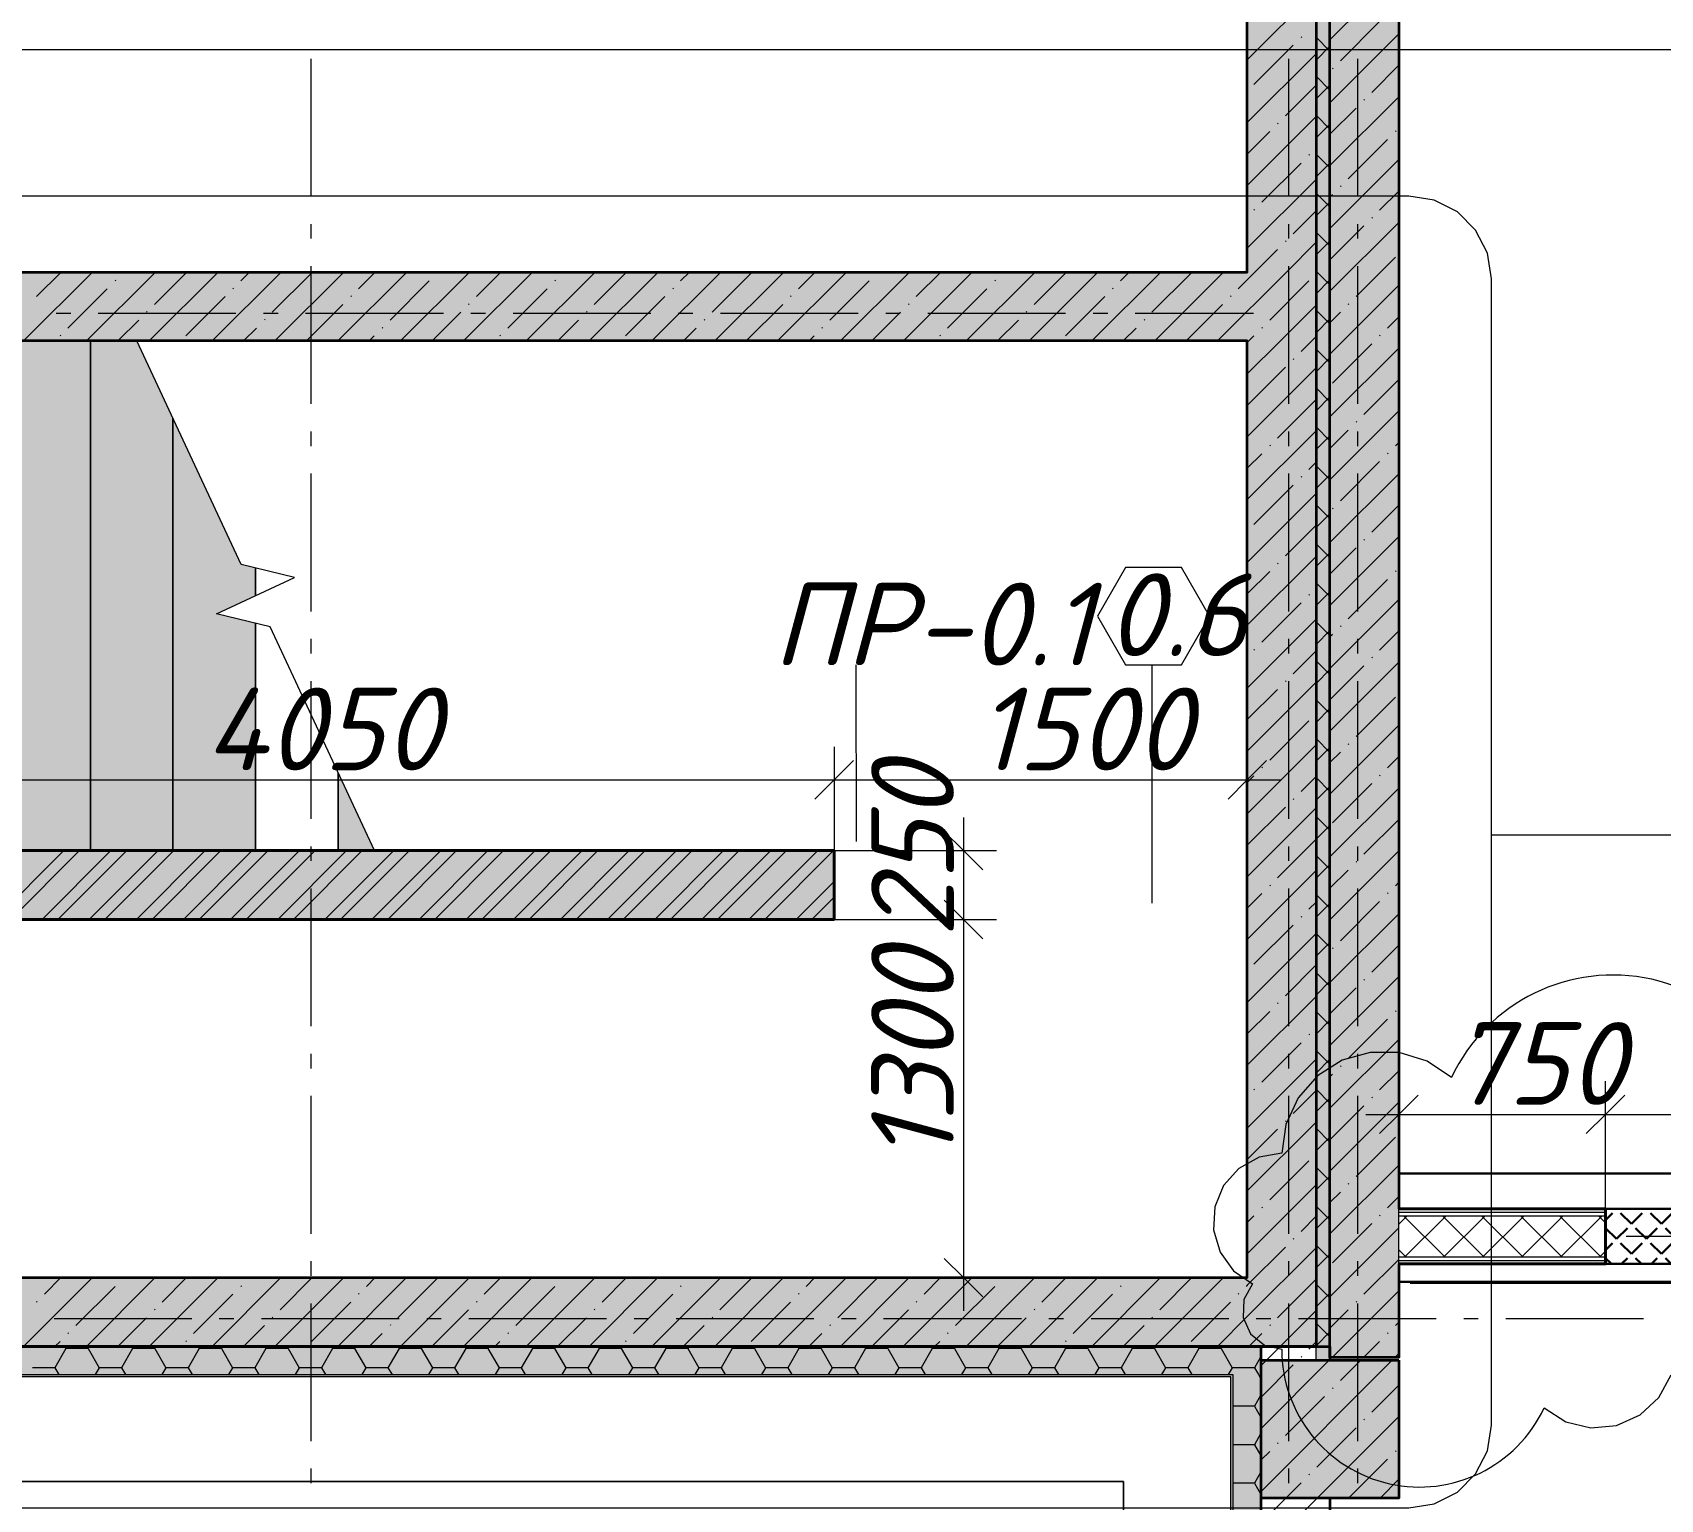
# Model space of a CAD drawing. Header units: millimetres. Extents: x -81576 to 1046824, y -248937 to 691537.
# Drawn here: x 169876 to 175786, y 651386 to 656710 of the extents above; entities that cross this region are included whole.
import ezdxf

# ---------------------------------------------------------------- set-up
doc = ezdxf.new("R2010")
doc.units = ezdxf.units.MM
for name, color, linetype, lineweight in [('0)', 6, 'Continuous', 30), ('0) расчет', 172, 'Continuous', 30), ('0) факт', 80, 'Continuous', 30), ('0.1) дверной проем', 5, 'Continuous', 30), ('0.2) Шпаклевка подвала и баз и фин', 5, 'Continuous', 30)]:
    doc.layers.add(name, color=color, linetype=linetype, lineweight=lineweight)
doc.layers.add('PDF _Геометрия', color=7, linetype='Continuous', true_color=0x1d1d1d)
doc.layers.add('PDF _Сплошная заливка', color=7, linetype='Continuous', true_color=0xffffff)
doc.layers.add('PDF _Текст', color=7, linetype='Continuous')
doc.styles.add('PDF ISOCPEUR Italic', font='isocpeui.ttf')

msp = doc.modelspace()

# ---------------------------------------------------------------- hatches: boundary and pattern name
at = {"layer": '0.1) дверной проем', "transparency": 33554687}
h = msp.add_hatch(dxfattribs=at)
h.set_pattern_fill('ANGLE', color=256, scale=11, angle=45)
h.set_pattern_definition([(45, (72398.05, -21150.01), (-54.3305495, 54.3305495), [55.88, -20.955]), (135, (72398.05, -21150.01), (-54.3305495, -54.3305495), [55.88, -20.955])])
h.paths.add_polyline_path([(175586, 652441.1), (176736, 652441.1), (176736, 652241.1), (175586, 652241.1)])
at = {"layer": 'PDF _Сплошная заливка', "true_color": 0x636466, "transparency": 33554559}
for points in [[(174536, 655841.1), (174536, 660811.1), (174286, 660811.1), (174286, 655841.1)], [(174586, 651893.1), (174586, 660816.1), (174536, 660816.1), (174536, 651893.1)], [(174586, 651901.1), (174836, 651901.1), (174836, 659820.8), (174586, 659820.8)], [(174536, 655591.1), (174536, 655841.1), (169086, 655841.1), (169086, 655591.1)], [(170086, 653741.1), (170086, 655591.1), (169786, 655591.1), (169786, 653741.1)], [(170086, 653741.1), (170386, 653741.1), (170386, 655309.5), (170254.7, 655591.1), (170086, 655591.1)], [(174536, 651941.1), (174536, 655591.1), (174286, 655591.1), (174286, 651941.1)], [(170686, 653741.1), (170686, 654565.7), (170544.4, 654600.1), (170686, 654666.1), (170686, 654766.6), (170633.2, 654779.4), (170386, 655309.5), (170386, 653741.1)], [(171117.4, 653741.1), (170986, 654022.7), (170986, 653741.1)], [(172786, 653491.1), (172786, 653741.1), (168736, 653741.1), (168736, 653491.1)], [(174286, 651941.1), (174286, 652191.1), (166786, 652191.1), (166786, 651941.1)], [(162404, 651839.1), (174334, 651839.1), (174334, 651939.1), (162404, 651939.1)], [(174334, 651939.1), (174334, 651941.1), (172056.6, 651939.1)], [(174336, 651391.1), (174836, 651391.1), (174836, 651891.1), (174336, 651891.1)], [(162404, 651831.1), (174234, 651831.1), (174234, 651839.1), (162404, 651839.1)], [(174234, 639793.1), (174234, 651831.1), (174226, 651831.1), (174226, 639793.1)], [(174234, 639693.1), (174334, 639693.1), (174334, 651839.1), (174234, 651839.1)]]:
    msp.add_hatch(color=251, dxfattribs=at).paths.add_polyline_path(points)

# ---------------------------------------------------------------- linework, layer by layer
at = {"layer": '0)', "lineweight": 9}
for points in [[(174768.8, 652418.5), (174766.4, 652416.1)], [(174836, 652253.6), (174836, 652266.1), (174836, 652416.1), (174836, 652428.6), (174836, 652441.1)], [(174836, 652428.6), (175586, 652428.6)], [(174866.8, 652416.1), (174836, 652385.3)], [(174836, 652416.1), (175586, 652416.1)], [(174853.3, 652416.1), (175003.3, 652266.1)], [(175008.2, 652416.1), (174858.2, 652266.1)], [(174994.7, 652416.1), (175144.7, 652266.1)], [(175149.6, 652416.1), (174999.6, 652266.1)], [(175136.2, 652416.1), (175286.2, 652266.1)], [(175291.1, 652416.1), (175141.1, 652266.1)], [(175277.6, 652416.1), (175427.6, 652266.1)], [(175432.5, 652416.1), (175282.5, 652266.1)], [(175419, 652416.1), (175569, 652266.1)], [(175573.9, 652416.1), (175423.9, 652266.1)], [(175560.4, 652416.1), (175586, 652390.5)], [(175661, 652341.1), (176661, 652341.1)], [(174686, 652250.7), (174686, 652197.8)], [(174836, 652292), (174861.9, 652266.1)], [(174836, 652266.1), (175586, 652266.1)], [(174836, 652241.1), (174836, 652253.6), (175586, 652253.6)], [(175343, 652241.1), (175336, 652241.1)], [(175586, 652286.8), (175565.3, 652266.1)]]:
    msp.add_lwpolyline(points, dxfattribs=at)
at = {"layer": '0)', "lineweight": 40}
msp.add_lwpolyline([(174836, 652441.1), (175586, 652441.1), (175586, 652241.1), (174836, 652241.1)], dxfattribs=at)
at = {"layer": '0) расчет', "color": 1, "lineweight": 9}
msp.add_lwpolyline([(176260, 652642.4, 0.801087), (175027.3, 652918), (174939, 652976.6), (174837.8, 653007.8), (174731.8, 653008.9), (174629.8, 652980), (174540.3, 652923.3), (174470.5, 652843.6), (174426.2, 652747.3), (174411, 652642.4), (174328.5, 652628.4), (174255.4, 652587.8), (174199.8, 652525.2), (174168.1, 652447.8), (174163.8, 652364.2), (174187.4, 652284), (174236.3, 652216.1), (174305, 652168.2), (174273.9, 652111.3), (174271.3, 652046.4), (174297.8, 651987.2), (174347.9, 651945.9), (174411, 651931.1, 0.801087), (175363.4, 651718.1), (175442.3, 651668.1), (175533.2, 651646.1), (175626.2, 651654.7), (175711.6, 651692.9), (175780, 651756.5), (175824.3, 651838.9)], format="xyb", dxfattribs=at)
at = {"layer": '0) расчет'}
msp.add_lwpolyline([(174836, 652176.1), (177336, 652176.1)], dxfattribs=at)
at = {"layer": '0) факт'}
msp.add_lwpolyline([(174836, 652176.1), (177336, 652176.1)], dxfattribs=at)
at = {"layer": '0.1) дверной проем'}
msp.add_lwpolyline([(175586, 652441.1), (176736, 652441.1), (176736, 652241.1), (175586, 652241.1)], close=True, dxfattribs=at)
at = {"layer": '0.2) Шпаклевка подвала и баз и фин'}
for points in [[(177336, 652568.8), (174836, 652568.8)], [(177377.1, 652171.9), (174877.1, 652171.9)]]:
    msp.add_lwpolyline(points, dxfattribs=at)
at = {"layer": 'PDF _Геометрия', "color": 7, "lineweight": 13}
for points in [[(174226, 637747.2), (174226, 639331.1), (171294, 639331.1), (171294, 639091.1), (171294, 638981.1), (170586, 638981.1), (170476, 638981.1), (170476, 639691.1), (170476, 639801.1), (174226, 639801.1), (174226, 651831.1), (162404, 651831.1), (97388, 651831.1), (97278, 651831.1), (97278, 669191.1)], [(97286, 669191.1), (97286, 651839.1), (162404, 651839.1), (174234, 651839.1), (174234, 651831.1), (174234, 639793.1), (174226, 639793.1), (170484, 639793.1), (170484, 638989.1), (171286, 638989.1), (171286, 639339.1), (171449.9, 639339.1), (174234, 639339.1), (174234, 639331.1), (174234, 637747.2)], [(174336, 651839.1), (174336, 651831.1)]]:
    msp.add_lwpolyline(points, dxfattribs=at)
at = {"layer": 'PDF _Геометрия', "color": 7, "lineweight": 9}
for points in [[(97386, 669191.1), (97386, 651939.1), (162404, 651939.1), (174336, 651939.1), (174336, 651941.1), (174334, 651941.1), (174334, 651831.1), (174334, 639691.1), (174336, 639691.1), (174336, 639693.1), (174226, 639693.1), (170584, 639693.1), (170584, 639089.1), (171186, 639089.1), (171186, 639439.1), (171449.9, 639439.1), (174336, 639439.1), (174336, 639339.1), (174334, 639339.1)], [(97388, 663940.8), (97388, 651941.1), (162404, 651941.1), (174336, 651941.1), (174336, 651839.1), (174336, 651831.1), (174336, 639691.1), (174234, 639691.1), (174234, 639693.1)], [(170886, 656615.3), (170886, 656115.3)], [(174436, 656615.3), (174436, 656115.3)], [(174686, 656615.3), (174686, 656115.3)], [(170886, 656015.3), (170886, 655962.4)], [(174436, 656015.3), (174436, 655962.4)], [(174686, 656015.3), (174686, 655962.4)], [(170886, 655862.4), (170886, 655362.4)], [(174436, 655862.4), (174436, 655362.4)], [(174686, 655862.4), (174686, 655362.4)], [(170014.7, 655691.1), (169961.7, 655691.1)], [(170614.7, 655691.1), (170114.7, 655691.1)], [(170767.6, 655691.1), (170714.7, 655691.1)], [(171367.6, 655691.1), (170867.6, 655691.1)], [(171520.5, 655691.1), (171467.6, 655691.1)], [(172120.5, 655691.1), (171620.5, 655691.1)], [(172273.4, 655691.1), (172220.5, 655691.1)], [(172873.4, 655691.1), (172373.4, 655691.1)], [(173026.3, 655691.1), (172973.4, 655691.1)], [(173626.3, 655691.1), (173126.3, 655691.1)], [(173779.2, 655691.1), (173726.3, 655691.1)], [(174308.3, 655691.1), (173879.2, 655691.1)], [(168886, 653741.1), (168886, 655591.1), (168886, 653741.1), (169186, 653741.1), (169486, 653741.1), (169786, 653741.1), (170086, 653741.1), (170386, 653741.1), (170686, 653741.1), (170986, 653741.1), (171117.4, 653741.1), (170738.9, 654552.8), (170544.4, 654600.1), (170827.6, 654732.1), (170633.2, 654779.4), (170254.7, 655591.1), (170086, 655591.1), (169786, 655591.1), (169486, 655591.1), (169186, 655591.1), (169086, 655591.1)], [(170886, 655262.4), (170886, 655209.4)], [(174436, 655262.4), (174436, 655209.4)], [(174686, 655262.4), (174686, 655209.4)], [(170886, 655109.4), (170886, 654609.4)], [(174436, 655109.4), (174436, 654609.4)], [(174686, 655109.4), (174686, 654609.4)], [(170886, 654509.4), (170886, 654456.5)], [(174436, 654509.4), (174436, 654456.5)], [(174686, 654509.4), (174686, 654456.5)], [(172866.9, 653774.5), (172866.4, 654416)], [(173940.4, 653549.8), (173940.4, 654416)], [(170886, 654356.5), (170886, 653856.5)], [(174436, 654356.5), (174436, 653856.5)], [(174686, 654356.5), (174686, 653856.5)], [(172786, 654117.9), (172786, 653997.9), (172786, 653741.1), (173255.5, 653741.1), (173375.5, 653741.1)], [(174286, 654096.9), (174286, 653997.9), (174286, 653877.9)], [(172856, 654067.9), (172786, 653997.9), (172716, 653927.9)], [(174356, 654067.9), (174286, 653997.9), (174216, 653927.9)], [(168616, 653997.9), (172786, 653997.9), (174406, 653997.9)], [(173255.5, 653861.1), (173255.5, 653491.1), (173255.5, 652071.1)], [(173325.5, 653671.1), (173255.5, 653741.1), (173185.5, 653811.1)], [(170886, 653756.5), (170886, 653703.6)], [(174436, 653756.5), (174436, 653703.6)], [(174686, 653756.5), (174686, 653703.6)], [(170886, 653603.6), (170886, 653103.6)], [(174436, 653603.6), (174436, 653103.6)], [(174686, 653603.6), (174686, 653103.6)], [(173325.5, 653421.1), (173255.5, 653491.1), (173185.5, 653561.1)], [(172786, 653491.1), (173255.5, 653491.1), (173375.5, 653491.1)], [(170886, 653003.6), (170886, 652950.7)], [(174436, 653003.6), (174436, 652950.7)], [(174686, 653003.6), (174686, 652950.7)], [(170886, 652850.7), (170886, 652350.7)], [(174436, 652850.7), (174436, 652350.7)], [(174686, 652850.7), (174686, 652350.7)], [(174906, 652853.8), (174836, 652783.8), (174766, 652713.8)], [(174836, 652882.8), (174836, 652783.8), (174836, 652663.8)], [(175656, 652853.8), (175586, 652783.8), (175516, 652713.8)], [(174716, 652783.8), (175586, 652783.8), (176736, 652783.8), (177456, 652783.8)], [(170886, 652250.7), (170886, 652197.8)], [(173325.5, 652121.1), (173255.5, 652191.1), (173185.5, 652261.1)], [(174436, 652250.7), (174436, 652197.8)], [(173354.5, 652191.1), (173255.5, 652191.1), (173135.5, 652191.1)], [(170886, 652097.8), (170886, 651597.8)], [(174436, 652097.8), (174436, 651597.8)], [(174686, 652097.8), (174686, 651597.8)], [(170454.1, 652041.1), (169954.1, 652041.1)], [(170607, 652041.1), (170554.1, 652041.1)], [(171207, 652041.1), (170707, 652041.1)], [(171359.9, 652041.1), (171307, 652041.1)], [(171959.9, 652041.1), (171459.9, 652041.1)], [(172112.8, 652041.1), (172059.9, 652041.1)], [(172712.8, 652041.1), (172212.8, 652041.1)], [(172865.8, 652041.1), (172812.8, 652041.1)], [(173465.8, 652041.1), (172965.8, 652041.1)], [(173618.7, 652041.1), (173565.8, 652041.1)], [(174218.7, 652041.1), (173718.7, 652041.1)], [(174371.6, 652041.1), (174318.7, 652041.1)], [(174971.6, 652041.1), (174471.6, 652041.1)], [(175124.5, 652041.1), (175071.6, 652041.1)], [(175724.5, 652041.1), (175224.5, 652041.1)], [(174336, 651839.1), (174334, 651839.1)], [(170886, 651497.8), (170886, 651444.9)], [(174436, 651497.8), (174436, 651444.9)], [(174686, 651497.8), (174686, 651444.9)]]:
    msp.add_lwpolyline(points, dxfattribs=at)
at = {"layer": 'PDF _Геометрия', "color": 7, "lineweight": 35}
for points in [[(166786, 652191.1), (174286, 652191.1), (174286, 655591.1), (169086, 655591.1), (168836, 655591.1), (168836, 659691.1), (168556, 659691.1), (168556, 659941.1), (169086, 659941.1), (169086, 659691.1), (169086, 655841.1), (174286, 655841.1), (174286, 660811.1), (174536, 660811.1), (174536, 655841.1), (174536, 655591.1), (174536, 651941.1), (174286, 651941.1), (166786, 651941.1), (166786, 652441.1), (166286, 652441.1), (166286, 651941.1), (166786, 651941.1), (162661, 651941.1)], [(174836, 652241.1), (174836, 651901.1), (174586, 651901.1), (174586, 659820.8), (174836, 659820.8), (174836, 652441.1)], [(171186, 639691.1), (174336, 639691.1), (174836, 639691.1), (174836, 639191.1), (174336, 639191.1), (174336, 639691.1), (174336, 651941.1), (174586, 651941.1), (174586, 651891.1)], [(174586, 651391.1), (174586, 648941.1)]]:
    msp.add_lwpolyline(points, dxfattribs=at)
at = {"layer": 'PDF _Геометрия', "color": 7, "lineweight": 13}
msp.add_lwpolyline([(174536, 660816.1), (174586, 660816.1), (174586, 651893.1), (174536, 651893.1)], close=True, dxfattribs=at)
at = {"layer": 'PDF _Геометрия', "lineweight": 9}
for points in [[(174836, 656933.7), (174586, 656683.7)], [(174536, 656861.8), (174286, 656611.8)], [(174766.4, 656750), (174623.8, 656607.4)], [(174483.6, 656695.3), (174481.3, 656692.9)], [(174536, 656693.2), (174586, 656643.2)], [(174836, 656705.6), (174586, 656455.6)], [(174536, 656633.7), (174286, 656383.7)], [(174452.7, 656664.4), (174310.2, 656521.9)], [(174586, 656660.8), (174536, 656610.8)], [(174597.7, 656581.3), (174595.3, 656578.9)], [(174836, 656591.5), (174737.9, 656493.4)], [(174536, 656519.6), (174424.2, 656407.8)], [(174536, 656551.8), (174586, 656501.8)], [(174586, 656519.4), (174536, 656469.4)], [(174836, 656477.5), (174586, 656227.5)], [(174680.8, 656436.3), (174586, 656341.5)], [(174711.7, 656467.2), (174709.4, 656464.8)], [(174536, 656405.6), (174286, 656155.6)], [(174398.1, 656381.7), (174395.7, 656379.3)], [(174536, 656410.3), (174586, 656360.3)], [(174586, 656378), (174536, 656328)], [(174367.2, 656350.8), (174286, 656269.6)], [(174794.9, 656322.3), (174652.3, 656179.7)], [(174825.8, 656353.2), (174823.4, 656350.8)], [(174512.1, 656267.6), (174509.8, 656265.3)], [(174536, 656268.9), (174586, 656218.9)], [(174481.3, 656236.7), (174338.7, 656094.2)], [(174586, 656236.6), (174536, 656186.6)], [(174836, 656249.4), (174586, 655999.4)], [(174536, 656177.5), (174286, 655927.5)], [(174626.2, 656153.6), (174623.8, 656151.2)], [(174536, 656127.5), (174586, 656077.5)], [(174586, 656095.1), (174536, 656045.1)], [(174595.3, 656122.7), (174586, 656113.4)], [(174836, 656135.3), (174766.4, 656065.7)], [(174312.6, 656068), (174310.2, 656065.7)], [(174536, 656063.4), (174452.7, 655980.1)], [(174836, 656021.3), (174586, 655771.3)], [(174740.2, 656039.5), (174737.9, 656037.2)], [(174536, 655986.1), (174586, 655936.1)], [(174709.4, 656008.6), (174586, 655885.3)], [(174536, 655949.4), (174427.8, 655841.1), (174177.8, 655591.1)], [(174395.7, 655923.1), (174313.7, 655841.1), (174253.2, 655780.5)], [(174426.6, 655954), (174424.2, 655951.6)], [(174586, 655953.7), (174536, 655903.7)], [(174536, 655844.7), (174586, 655794.7)], [(174823.4, 655894.6), (174680.8, 655752)], [(170093.9, 655841.1), (169843.9, 655591.1)], [(169979.8, 655841.1), (169890.8, 655752)], [(170322, 655841.1), (170072, 655591.1)], [(170178.3, 655811.4), (170175.9, 655809.1)], [(170207.9, 655841.1), (170204.4, 655837.6)], [(170550.1, 655841.1), (170300.1, 655591.1)], [(170436, 655841.1), (170318.5, 655723.5)], [(170778.2, 655841.1), (170528.2, 655591.1)], [(170664.1, 655841.1), (170632.1, 655809.1)], [(170888.7, 655837.6), (170746.1, 655695)], [(171006.3, 655841.1), (170756.3, 655591.1)], [(171234.4, 655841.1), (170984.4, 655591.1)], [(171120.3, 655841.1), (171059.8, 655780.5)], [(171316.4, 655809.1), (171173.8, 655666.5)], [(171462.5, 655841.1), (171212.5, 655591.1)], [(171347.3, 655839.9), (171344.9, 655837.6)], [(171690.6, 655841.1), (171440.6, 655591.1)], [(171576.5, 655841.1), (171487.5, 655752)], [(171918.7, 655841.1), (171668.7, 655591.1)], [(171775, 655811.4), (171772.6, 655809.1)], [(171804.6, 655841.1), (171801.1, 655837.6)], [(172146.8, 655841.1), (171896.8, 655591.1)], [(172032.7, 655841.1), (171915.2, 655723.5)], [(172374.9, 655841.1), (172124.9, 655591.1)], [(172260.8, 655841.1), (172228.8, 655809.1)], [(172485.4, 655837.6), (172342.8, 655695)], [(172603, 655841.1), (172353, 655591.1)], [(172831.1, 655841.1), (172581.1, 655591.1)], [(172717, 655841.1), (172656.5, 655780.5)], [(172913.1, 655809.1), (172770.5, 655666.5)], [(173059.2, 655841.1), (172809.2, 655591.1)], [(172944, 655839.9), (172941.6, 655837.6)], [(173287.3, 655841.1), (173037.3, 655591.1)], [(173173.2, 655841.1), (173084.2, 655752)], [(173515.4, 655841.1), (173265.4, 655591.1)], [(173371.7, 655811.4), (173369.3, 655809.1)], [(173401.3, 655841.1), (173397.8, 655837.6)], [(173743.5, 655841.1), (173493.5, 655591.1)], [(173629.4, 655841.1), (173511.8, 655723.5)], [(173971.6, 655841.1), (173721.6, 655591.1)], [(173857.5, 655841.1), (173825.5, 655809.1)], [(174082.1, 655837.6), (173939.5, 655695)], [(174199.7, 655841.1), (173949.7, 655591.1)], [(174509.8, 655809.1), (174367.2, 655666.5)], [(174586, 655812.3), (174536, 655762.3)], [(174836, 655793.2), (174586, 655543.2)], [(170147.4, 655780.5), (170004.8, 655638)], [(170575.1, 655752), (170432.5, 655609.5)], [(170606, 655782.9), (170603.6, 655780.5)], [(171033.6, 655754.4), (171031.3, 655752)], [(171461.3, 655725.9), (171459, 655723.5)], [(171744.1, 655780.5), (171601.5, 655638)], [(172171.8, 655752), (172029.2, 655609.5)], [(172202.6, 655782.9), (172200.3, 655780.5)], [(172630.3, 655754.4), (172628, 655752)], [(173058, 655725.9), (173055.6, 655723.5)], [(173340.8, 655780.5), (173198.2, 655638)], [(173768.5, 655752), (173625.9, 655609.5)], [(173799.3, 655782.9), (173797, 655780.5)], [(174227, 655754.4), (174224.7, 655752)], [(174654.7, 655725.9), (174652.3, 655723.5)], [(170261.4, 655666.5), (170186, 655591.1)], [(170292.3, 655697.4), (170289.9, 655695)], [(170720, 655668.9), (170717.6, 655666.5)], [(171002.8, 655723.5), (170870.3, 655591.1)], [(171430.4, 655695), (171326.5, 655591.1)], [(171858.1, 655666.5), (171782.7, 655591.1)], [(171889, 655697.4), (171886.6, 655695)], [(172316.7, 655668.9), (172314.3, 655666.5)], [(172599.4, 655723.5), (172467, 655591.1)], [(173027.1, 655695), (172923.2, 655591.1)], [(173454.8, 655666.5), (173379.4, 655591.1)], [(173485.7, 655697.4), (173483.3, 655695)], [(173913.4, 655668.9), (173911, 655666.5)], [(174196.1, 655723.5), (174063.7, 655591.1)], [(174536, 655721.3), (174405.9, 655591.1), (174286, 655471.3)], [(174536, 655703.2), (174586, 655653.2)], [(174586, 655670.9), (174536, 655620.9)], [(174623.8, 655695), (174586, 655657.2)], [(174836, 655679.1), (174794.9, 655638)], [(169978.7, 655611.8), (169976.3, 655609.5)], [(170689.1, 655638), (170642.2, 655591.1)], [(171116.8, 655609.5), (171098.4, 655591.1)], [(171147.7, 655640.4), (171145.3, 655638)], [(171575.4, 655611.8), (171573, 655609.5)], [(172285.8, 655638), (172238.9, 655591.1)], [(172713.5, 655609.5), (172695.1, 655591.1)], [(172744.4, 655640.4), (172742, 655638)], [(173172.1, 655611.8), (173169.7, 655609.5)], [(173882.5, 655638), (173835.6, 655591.1)], [(174310.2, 655609.5), (174291.8, 655591.1), (174286, 655585.3)], [(174341.1, 655640.4), (174338.7, 655638)], [(174536, 655607.2), (174519.9, 655591.1), (174481.3, 655552.5)], [(174768.8, 655611.8), (174766.4, 655609.5)], [(174536, 655561.8), (174586, 655511.8)], [(174836, 655565.1), (174586, 655315.1)], [(174737.9, 655581), (174595.3, 655438.4)], [(174424.2, 655495.4), (174286, 655357.2)], [(174536, 655493.2), (174286, 655243.2)], [(174455.1, 655526.3), (174452.7, 655523.9)], [(174586, 655529.4), (174536, 655479.4)], [(174836, 655451), (174709.4, 655324.4)], [(174536, 655379.1), (174395.7, 655238.8)], [(174536, 655420.4), (174586, 655370.4)], [(174586, 655388), (174536, 655338)], [(174836, 655337), (174586, 655087)], [(174536, 655265.1), (174286, 655015.1)], [(174536, 655279), (174586, 655229)], [(174652.3, 655267.3), (174586, 655201)], [(174683.2, 655298.2), (174680.8, 655295.8)], [(174369.6, 655212.7), (174367.2, 655210.3)], [(174586, 655246.6), (174536, 655196.6)], [(174836, 655222.9), (174823.4, 655210.3)], [(174338.7, 655181.8), (174286, 655129.1)], [(174536, 655151), (174509.8, 655124.8)], [(174536, 655137.6), (174586, 655087.6)], [(174766.4, 655153.3), (174623.8, 655010.7)], [(174797.3, 655184.2), (174794.9, 655181.8)], [(174483.6, 655098.6), (174481.3, 655096.3)], [(174586, 655105.2), (174536, 655055.2)], [(174836, 655108.9), (174586, 654858.9)], [(174536, 655037), (174286, 654787)], [(174452.7, 655067.7), (174310.2, 654925.2)], [(174536, 654996.1), (174586, 654946.1)], [(174586, 654963.8), (174536, 654913.8)], [(174597.7, 654984.6), (174595.3, 654982.2)], [(174836, 654994.8), (174737.9, 654896.7)], [(174536, 654922.9), (174424.2, 654811.1)], [(174536, 654854.7), (174586, 654804.7)], [(174836, 654880.8), (174586, 654630.8)], [(174680.8, 654839.6), (174586, 654744.8)], [(174711.7, 654870.5), (174709.4, 654868.2)], [(174536, 654808.9), (174286, 654558.9)], [(174398.1, 654785), (174395.7, 654782.6)], [(174586, 654822.3), (174536, 654772.3)], [(174367.2, 654754.1), (174286, 654672.9)], [(174794.9, 654725.6), (174652.3, 654583)], [(174825.8, 654756.5), (174823.4, 654754.1)], [(174512.1, 654670.9), (174509.8, 654668.6)], [(174536, 654713.3), (174586, 654663.3)], [(174586, 654680.9), (174536, 654630.9)], [(174481.3, 654640.1), (174338.7, 654497.5)], [(174836, 654652.7), (174586, 654402.7)], [(174536, 654580.8), (174286, 654330.8)], [(174536, 654571.9), (174586, 654521.9)], [(174626.2, 654556.9), (174623.8, 654554.5)], [(174586, 654539.5), (174536, 654489.5)], [(174595.3, 654526), (174586, 654516.7)], [(174836, 654538.6), (174766.4, 654469)], [(174312.6, 654471.4), (174310.2, 654469)], [(174536, 654466.7), (174452.7, 654383.4)], [(174536, 654430.4), (174586, 654380.4)], [(174740.2, 654442.8), (174737.9, 654440.5)], [(174586, 654398.1), (174536, 654348.1)], [(174836, 654424.6), (174586, 654174.6)], [(174709.4, 654412), (174586, 654288.6)], [(174536, 654352.7), (174286, 654102.7)], [(174395.7, 654326.4), (174286, 654216.7)], [(174426.6, 654357.3), (174424.2, 654354.9)], [(174536, 654289), (174586, 654239)], [(174586, 654256.7), (174536, 654206.7)], [(174823.4, 654297.9), (174680.8, 654155.3)], [(174509.8, 654212.4), (174367.2, 654069.8)], [(174836, 654196.5), (174586, 653946.5)], [(174536, 654147.6), (174586, 654097.6)], [(174536, 654124.6), (174286, 653874.6)], [(174586, 654115.2), (174536, 654065.2)], [(174623.8, 654098.3), (174586, 654060.5)], [(174654.7, 654129.2), (174652.3, 654126.8)], [(174836, 654082.4), (174794.9, 654041.3)], [(174310.2, 654012.8), (174286, 653988.6)], [(174341.1, 654043.7), (174338.7, 654041.3)], [(174768.8, 654015.2), (174766.4, 654012.8)], [(174536, 654010.5), (174481.3, 653955.8)], [(174536, 654006.2), (174586, 653956.2)], [(174586, 653973.8), (174536, 653923.8)], [(174836, 653968.4), (174586, 653718.4)], [(174737.9, 653984.3), (174595.3, 653841.7)], [(174424.2, 653898.7), (174286, 653760.5)], [(174536, 653896.5), (174286, 653646.5)], [(174455.1, 653929.6), (174452.7, 653927.2)], [(174536, 653864.8), (174586, 653814.8)], [(174836, 653854.3), (174709.4, 653727.7)], [(174536, 653782.4), (174395.7, 653642.1)], [(174586, 653832.4), (174536, 653782.4)], [(174536, 653723.3), (174586, 653673.3)], [(174836, 653740.3), (174586, 653490.3)], [(174536, 653668.4), (174286, 653418.4)], [(174586, 653691), (174536, 653641)], [(174652.3, 653670.6), (174586, 653604.3)], [(174683.2, 653701.5), (174680.8, 653699.1)], [(174369.6, 653616), (174367.2, 653613.6)], [(174836, 653626.2), (174823.4, 653613.6)], [(174338.7, 653585.1), (174286, 653532.4)], [(174536, 653554.3), (174509.8, 653528.1)], [(174536, 653581.9), (174586, 653531.9)], [(174586, 653549.5), (174536, 653499.5)], [(174766.4, 653556.6), (174623.8, 653414)], [(174797.3, 653587.5), (174794.9, 653585.1)], [(174483.6, 653501.9), (174481.3, 653499.6)], [(174836, 653512.2), (174586, 653262.2)], [(174536, 653440.3), (174286, 653190.3)], [(174452.7, 653471), (174310.2, 653328.5)], [(174536, 653440.5), (174586, 653390.5)], [(174586, 653408.1), (174536, 653358.1)], [(174597.7, 653387.9), (174595.3, 653385.5)], [(174836, 653398.1), (174737.9, 653300)], [(174536, 653326.2), (174424.2, 653214.4)], [(174536, 653299.1), (174586, 653249.1)], [(174586, 653266.7), (174536, 653216.7)], [(174836, 653284.1), (174586, 653034.1)], [(174680.8, 653243), (174586, 653148.1)], [(174711.7, 653273.8), (174709.4, 653271.5)], [(174536, 653212.2), (174286, 652962.2)], [(174398.1, 653188.3), (174395.7, 653185.9)], [(174367.2, 653157.4), (174286, 653076.2)], [(174536, 653157.7), (174586, 653107.7)], [(174586, 653125.3), (174536, 653075.3)], [(174794.9, 653128.9), (174652.3, 652986.3)], [(174825.8, 653159.8), (174823.4, 653157.4)], [(174512.1, 653074.2), (174509.8, 653071.9)], [(174481.3, 653043.4), (174338.7, 652900.8)], [(174536, 653016.2), (174586, 652966.2)], [(174836, 653056), (174586, 652806)], [(174536, 652984.1), (174286, 652734.1)], [(174586, 652983.9), (174536, 652933.9)], [(174626.2, 652960.2), (174623.8, 652957.8)], [(174595.3, 652929.3), (174586, 652920)], [(174836, 652941.9), (174766.4, 652872.3)], [(175586, 652441.1), (175586, 652783.8), (175586, 652903.8)], [(174312.6, 652874.7), (174310.2, 652872.3)], [(174536, 652870), (174452.7, 652786.8)], [(174536, 652874.8), (174586, 652824.8)], [(174586, 652842.4), (174536, 652792.4)], [(174740.2, 652846.1), (174737.9, 652843.8)], [(174836, 652827.9), (174586, 652577.9)], [(174709.4, 652815.3), (174586, 652691.9)], [(174536, 652756), (174286, 652506)], [(174395.7, 652729.7), (174286, 652620)], [(174426.6, 652760.6), (174424.2, 652758.2)], [(174536, 652733.4), (174586, 652683.4)], [(174586, 652701), (174536, 652651)], [(174823.4, 652701.2), (174680.8, 652558.7)], [(174509.8, 652615.7), (174367.2, 652473.1)], [(174836, 652599.8), (174586, 652349.8)], [(174536, 652592), (174586, 652542)], [(174586, 652559.6), (174536, 652509.6)], [(174536, 652527.9), (174286, 652277.9)], [(174623.8, 652501.6), (174586, 652463.8)], [(174654.7, 652532.5), (174652.3, 652530.1)], [(174836, 652485.7), (174794.9, 652444.6)], [(174310.2, 652416.1), (174286, 652391.9)], [(174341.1, 652447), (174338.7, 652444.6)], [(174536, 652450.5), (174586, 652400.5)], [(174586, 652418.2), (174536, 652368.2)], [(174536, 652413.8), (174481.3, 652359.1)], [(174836, 652371.7), (174586, 652121.7)], [(174737.9, 652387.6), (174595.3, 652245)], [(174536, 652299.8), (174286, 652049.8), (174177.3, 651941.1)], [(174424.2, 652302), (174286, 652163.8), (174281.7, 652159.5)], [(174455.1, 652332.9), (174452.7, 652330.6)], [(174536, 652309.1), (174586, 652259.1)], [(174586, 652276.8), (174536, 652226.8)], [(174836, 652257.6), (174709.4, 652131)], [(170093.5, 652191.1), (169843.5, 651941.1)], [(169979.4, 652191.1), (169919.3, 652131)], [(170321.6, 652191.1), (170071.6, 651941.1)], [(170206.8, 652190.4), (170204.4, 652188)], [(170549.7, 652191.1), (170299.7, 651941.1)], [(170435.6, 652191.1), (170347, 652102.5)], [(170777.8, 652191.1), (170527.8, 651941.1)], [(170663.7, 652191.1), (170660.6, 652188)], [(171005.9, 652191.1), (170755.9, 651941.1)], [(170891.8, 652191.1), (170774.7, 652073.9)], [(171234, 652191.1), (170984, 651941.1)], [(171119.9, 652191.1), (171088.3, 652159.5)], [(171344.9, 652188), (171202.3, 652045.4)], [(171462.1, 652191.1), (171212.1, 651941.1)], [(171690.2, 652191.1), (171440.2, 651941.1)], [(171576.1, 652191.1), (171516, 652131)], [(171918.3, 652191.1), (171668.3, 651941.1)], [(171803.5, 652190.4), (171801.1, 652188)], [(172146.4, 652191.1), (171896.4, 651941.1)], [(172032.3, 652191.1), (171943.7, 652102.5)], [(172374.5, 652191.1), (172124.5, 651941.1)], [(172260.4, 652191.1), (172257.3, 652188)], [(172602.6, 652191.1), (172352.6, 651941.1)], [(172488.5, 652191.1), (172371.3, 652073.9)], [(172830.7, 652191.1), (172580.7, 651941.1)], [(172716.6, 652191.1), (172685, 652159.5)], [(172941.6, 652188), (172799, 652045.4)], [(173058.7, 652191.1), (172808.7, 651941.1)], [(173286.8, 652191.1), (173036.8, 651941.1)], [(173172.8, 652191.1), (173112.7, 652131)], [(173514.9, 652191.1), (173264.9, 651941.1)], [(173400.2, 652190.4), (173397.8, 652188)], [(173743, 652191.1), (173493, 651941.1)], [(173629, 652191.1), (173540.4, 652102.5)], [(173971.1, 652191.1), (173721.1, 651941.1)], [(173857.1, 652191.1), (173854, 652188)], [(174199.2, 652191.1), (173949.2, 651941.1)], [(174085.2, 652191.1), (173968, 652073.9)], [(174536, 652185.7), (174395.7, 652045.4)], [(170175.9, 652159.5), (170033.3, 652016.9)], [(170603.6, 652131), (170461, 651988.4)], [(170634.5, 652161.9), (170632.1, 652159.5)], [(171062.2, 652133.3), (171059.8, 652131)], [(171772.6, 652159.5), (171630, 652016.9)], [(172200.3, 652131), (172057.7, 651988.4)], [(172231.2, 652161.9), (172228.8, 652159.5)], [(172658.8, 652133.3), (172656.5, 652131)], [(173369.3, 652159.5), (173226.7, 652016.9)], [(173797, 652131), (173654.4, 651988.4)], [(173827.8, 652161.9), (173825.5, 652159.5)], [(174255.5, 652133.3), (174253.2, 652131)], [(174536, 652167.7), (174586, 652117.7)], [(174586, 652135.3), (174536, 652085.3)], [(174836, 652143.6), (174593.5, 651901.1)], [(169893.1, 652104.8), (169890.8, 652102.5)], [(170320.8, 652076.3), (170318.5, 652073.9)], [(171031.3, 652102.5), (170888.7, 651959.9)], [(171459, 652073.9), (171326.1, 651941.1)], [(171489.8, 652104.8), (171487.5, 652102.5)], [(171917.5, 652076.3), (171915.2, 652073.9)], [(172628, 652102.5), (172485.4, 651959.9)], [(173055.6, 652073.9), (172922.8, 651941.1)], [(173086.5, 652104.8), (173084.2, 652102.5)], [(173514.2, 652076.3), (173511.8, 652073.9)], [(174224.7, 652102.5), (174082.1, 651959.9)], [(174536, 652071.7), (174405.4, 651941.1), (174355.4, 651891.1), (174336, 651871.7)], [(174652.3, 652073.9), (174586, 652007.6)], [(174683.2, 652104.8), (174680.8, 652102.5)], [(170289.9, 652045.4), (170185.6, 651941.1)], [(170717.6, 652016.9), (170641.8, 651941.1)], [(170748.5, 652047.8), (170746.1, 652045.4)], [(171176.2, 652019.3), (171173.8, 652016.9)], [(171886.6, 652045.4), (171782.3, 651941.1)], [(172314.3, 652016.9), (172238.5, 651941.1)], [(172345.2, 652047.8), (172342.8, 652045.4)], [(172772.9, 652019.3), (172770.5, 652016.9)], [(173483.3, 652045.4), (173379, 651941.1)], [(173911, 652016.9), (173835.2, 651941.1)], [(173941.9, 652047.8), (173939.5, 652045.4)], [(174369.6, 652019.3), (174367.2, 652016.9)], [(174536, 652026.3), (174586, 651976.3)], [(174836, 652029.5), (174823.4, 652016.9)], [(169976.3, 651959.9), (169957.5, 651941.1)], [(170007.2, 651990.8), (170004.8, 651988.4)], [(170434.9, 651962.3), (170432.5, 651959.9)], [(171145.3, 651988.4), (171098, 651941.1)], [(171573, 651959.9), (171554.2, 651941.1)], [(171603.9, 651990.8), (171601.5, 651988.4)], [(172031.6, 651962.3), (172029.2, 651959.9)], [(172742, 651988.4), (172694.7, 651941.1)], [(173169.7, 651959.9), (173150.9, 651941.1)], [(173200.6, 651990.8), (173198.2, 651988.4)], [(173628.3, 651962.3), (173625.9, 651959.9)], [(174338.7, 651988.4), (174291.4, 651941.1)], [(174536, 651957.6), (174519.5, 651941.1), (174509.8, 651931.4)], [(174586, 651993.9), (174536, 651943.9)], [(174766.4, 651959.9), (174707.6, 651901.1)], [(174797.3, 651990.8), (174794.9, 651988.4)], [(169997.2, 651934.2), (169956.8, 651864.3)], [(169994.3, 651939.1), (169997.2, 651934.1)], [(170077.8, 651934.1), (169997.2, 651934.1)], [(170080.7, 651939.1), (170077.8, 651934.2)], [(170077.8, 651934.1), (170118.1, 651864.3)], [(170239.1, 651934.2), (170198.8, 651864.3)], [(170236.2, 651939.1), (170239.1, 651934.1)], [(170319.8, 651934.1), (170239.1, 651934.1)], [(170322.6, 651939.1), (170319.7, 651934.2)], [(170319.7, 651934.1), (170360.1, 651864.3)], [(170481, 651934.2), (170440.7, 651864.3)], [(170478.2, 651939.1), (170481, 651934.1)], [(170561.7, 651934.1), (170481, 651934.1)], [(170564.5, 651939.1), (170561.7, 651934.2)], [(170561.7, 651934.1), (170602, 651864.3)], [(170723, 651934.2), (170682.6, 651864.3)], [(170720.1, 651939.1), (170723, 651934.1)], [(170803.6, 651934.1), (170723, 651934.1)], [(170806.5, 651939.1), (170803.6, 651934.2)], [(170803.6, 651934.1), (170843.9, 651864.3)], [(170964.9, 651934.2), (170924.6, 651864.3)], [(170962, 651939.1), (170964.9, 651934.1)], [(171045.6, 651934.1), (170964.9, 651934.1)], [(171045.5, 651934.1), (171085.9, 651864.3)], [(171048.4, 651939.1), (171045.6, 651934.2)], [(171206.8, 651934.2), (171166.5, 651864.3)], [(171204, 651939.1), (171206.8, 651934.1)], [(171287.5, 651934.1), (171206.8, 651934.1)], [(171290.3, 651939.1), (171287.5, 651934.2)], [(171287.5, 651934.1), (171327.8, 651864.3)], [(171448.8, 651934.2), (171408.5, 651864.3)], [(171445.9, 651939.1), (171448.8, 651934.1)], [(171529.4, 651934.1), (171448.8, 651934.1)], [(171532.3, 651939.1), (171529.4, 651934.2)], [(171529.4, 651934.1), (171569.7, 651864.3)], [(171690.7, 651934.2), (171650.4, 651864.3)], [(171687.8, 651939.1), (171690.7, 651934.1)], [(171771.4, 651934.1), (171690.7, 651934.1)], [(171771.3, 651934.1), (171811.7, 651864.3)], [(171774.2, 651939.1), (171771.4, 651934.2)], [(171932.6, 651934.2), (171892.3, 651864.3)], [(171929.8, 651939.1), (171932.6, 651934.1)], [(172013.3, 651934.1), (171932.7, 651934.1)], [(172016.1, 651939.1), (172013.3, 651934.2)], [(172013.3, 651934.1), (172053.6, 651864.3)], [(172174.6, 651934.2), (172134.3, 651864.3)], [(172171.7, 651939.1), (172174.6, 651934.1)], [(172255.2, 651934.1), (172174.6, 651934.1)], [(172258.1, 651939.1), (172255.2, 651934.2)], [(172255.2, 651934.1), (172295.5, 651864.3)], [(172416.5, 651934.2), (172376.2, 651864.3)], [(172413.6, 651939.1), (172416.5, 651934.1)], [(172497.2, 651934.1), (172416.5, 651934.1)], [(172497.1, 651934.1), (172537.5, 651864.3)], [(172500, 651939.1), (172497.2, 651934.2)], [(172658.5, 651934.2), (172618.1, 651864.3)], [(172655.6, 651939.1), (172658.4, 651934.1)], [(172739.1, 651934.1), (172658.5, 651934.1)], [(172742, 651939.1), (172739.1, 651934.2)], [(172739.1, 651934.1), (172779.4, 651864.3)], [(172900.4, 651934.2), (172860.1, 651864.3)], [(172897.5, 651939.1), (172900.4, 651934.1)], [(172981, 651934.1), (172900.4, 651934.1)], [(172983.9, 651939.1), (172981, 651934.2)], [(172981, 651934.1), (173021.3, 651864.3)], [(173142.3, 651934.2), (173102, 651864.3)], [(173139.4, 651939.1), (173142.3, 651934.1)], [(173223, 651934.1), (173142.3, 651934.1)], [(173225.8, 651939.1), (173223, 651934.2)], [(173223, 651934.1), (173263.3, 651864.3)], [(173384.3, 651934.2), (173343.9, 651864.3)], [(173381.4, 651939.1), (173384.2, 651934.1)], [(173464.9, 651934.1), (173384.3, 651934.1)], [(173467.8, 651939.1), (173464.9, 651934.2)], [(173464.9, 651934.1), (173505.2, 651864.3)], [(173626.2, 651934.2), (173585.9, 651864.3)], [(173623.3, 651939.1), (173626.2, 651934.1)], [(173706.8, 651934.1), (173626.2, 651934.1)], [(173709.7, 651939.1), (173706.8, 651934.2)], [(173706.8, 651934.1), (173747.1, 651864.3)], [(173868.1, 651934.2), (173827.8, 651864.3)], [(173865.2, 651939.1), (173868.1, 651934.1)], [(173948.8, 651934.1), (173868.1, 651934.1)], [(173951.6, 651939.1), (173948.8, 651934.2)], [(173948.8, 651934.1), (173989.1, 651864.3)], [(174110.1, 651934.2), (174069.7, 651864.3)], [(174107.2, 651939.1), (174110, 651934.1)], [(174190.7, 651934.1), (174110.1, 651934.1)], [(174193.6, 651939.1), (174190.7, 651934.2)], [(174190.7, 651934.1), (174231, 651864.3)], [(174334, 651903), (174311.7, 651864.3)], [(174586, 651893.6), (174583.5, 651891.1), (174336, 651643.6)], [(174811.6, 651891.1), (174336, 651415.5)], [(174483.6, 651905.2), (174481.3, 651902.9)], [(174697.6, 651891.1), (174623.8, 651817.3)], [(174836, 651915.5), (174821.6, 651901.1)], [(169956.8, 651864.3), (169876.2, 651864.3)], [(169956.8, 651864.3), (169971.4, 651839.1)], [(170118.1, 651864.3), (170103.6, 651839.1)], [(170198.8, 651864.3), (170118.1, 651864.3)], [(170198.8, 651864.3), (170213.3, 651839.1)], [(170360.1, 651864.3), (170345.5, 651839.1)], [(170440.7, 651864.3), (170360.1, 651864.3)], [(170440.7, 651864.3), (170455.2, 651839.1)], [(170602, 651864.3), (170587.4, 651839.1)], [(170682.7, 651864.3), (170602, 651864.3)], [(170682.6, 651864.3), (170697.2, 651839.1)], [(170843.9, 651864.3), (170829.4, 651839.1)], [(170924.6, 651864.3), (170843.9, 651864.3)], [(170924.6, 651864.3), (170939.1, 651839.1)], [(171085.9, 651864.3), (171071.3, 651839.1)], [(171166.5, 651864.3), (171085.9, 651864.3)], [(171166.5, 651864.3), (171181.1, 651839.1)], [(171327.8, 651864.3), (171313.3, 651839.1)], [(171408.5, 651864.3), (171327.8, 651864.3)], [(171408.4, 651864.3), (171423, 651839.1)], [(171569.7, 651864.3), (171555.2, 651839.1)], [(171650.4, 651864.3), (171569.7, 651864.3)], [(171650.4, 651864.3), (171664.9, 651839.1)], [(171811.7, 651864.3), (171797.1, 651839.1)], [(171892.3, 651864.3), (171811.7, 651864.3)], [(171892.3, 651864.3), (171906.9, 651839.1)], [(172053.6, 651864.3), (172039.1, 651839.1)], [(172134.3, 651864.3), (172053.6, 651864.3)], [(172134.2, 651864.3), (172148.8, 651839.1)], [(172295.5, 651864.3), (172281, 651839.1)], [(172376.2, 651864.3), (172295.6, 651864.3)], [(172376.2, 651864.3), (172390.7, 651839.1)], [(172537.5, 651864.3), (172522.9, 651839.1)], [(172618.1, 651864.3), (172537.5, 651864.3)], [(172618.1, 651864.3), (172632.7, 651839.1)], [(172779.4, 651864.3), (172764.9, 651839.1)], [(172860.1, 651864.3), (172779.4, 651864.3)], [(172860.1, 651864.3), (172874.6, 651839.1)], [(173021.4, 651864.3), (173006.8, 651839.1)], [(173102, 651864.3), (173021.4, 651864.3)], [(173102, 651864.3), (173116.5, 651839.1)], [(173263.3, 651864.3), (173248.7, 651839.1)], [(173343.9, 651864.3), (173263.3, 651864.3)], [(173343.9, 651864.3), (173358.5, 651839.1)], [(173505.2, 651864.3), (173490.7, 651839.1)], [(173585.9, 651864.3), (173505.2, 651864.3)], [(173585.9, 651864.3), (173600.4, 651839.1)], [(173747.2, 651864.3), (173732.6, 651839.1)], [(173827.8, 651864.3), (173747.2, 651864.3)], [(173827.8, 651864.3), (173842.3, 651839.1)], [(173989.1, 651864.3), (173974.5, 651839.1)], [(174069.7, 651864.3), (173989.1, 651864.3)], [(174069.7, 651864.3), (174084.3, 651839.1)], [(174231, 651864.3), (174216.5, 651839.1)], [(174311.7, 651864.3), (174231, 651864.3)], [(174311.7, 651864.3), (174326.2, 651839.1), (174334, 651825.6)], [(174452.7, 651874.4), (174336, 651757.6)], [(174597.7, 651791.2), (174595.3, 651788.8)], [(174836, 651801.4), (174737.9, 651703.3)], [(174311.7, 651724.6), (174234, 651724.6)], [(174334, 651763.3), (174311.7, 651724.6)], [(174311.7, 651724.6), (174334, 651685.9)], [(174566.8, 651760.3), (174424.2, 651617.7)], [(174836, 651687.4), (174539.7, 651391.1), (174336, 651187.4)], [(174711.7, 651677.1), (174709.4, 651674.8)], [(174334, 651623.7), (174311.7, 651584.9)], [(174398.1, 651591.6), (174395.7, 651589.2)], [(174680.8, 651646.3), (174538.3, 651503.7)], [(174311.7, 651584.9), (174234, 651584.9)], [(174311.7, 651584.9), (174334, 651546.2)], [(174367.2, 651560.7), (174336, 651529.5)], [(174794.9, 651532.2), (174653.8, 651391.1)], [(174825.8, 651563.1), (174823.4, 651560.7)], [(174334, 651484), (174311.7, 651445.3)], [(174512.1, 651477.6), (174509.8, 651475.2)], [(174311.7, 651445.2), (174234, 651445.2)], [(174311.7, 651445.3), (174334, 651406.5)], [(174481.3, 651446.7), (174425.7, 651391.1), (174338.7, 651304.1)], [(174836, 651459.3), (174767.8, 651391.1)]]:
    msp.add_lwpolyline(points, dxfattribs=at)
at = {"layer": 'PDF _Геометрия', "color": 8, "lineweight": 9, "true_color": 0x808080}
msp.add_lwpolyline([(94160.8, 656649.4), (204084, 656649.4)], dxfattribs=at)
at = {"layer": 'PDF _Геометрия', "color": 7, "lineweight": 9}
for points in [[(175172.1, 655816.8), (175157.5, 655909.5), (175114.8, 655993.1), (175048.5, 656059.5), (174964.8, 656102.1), (174872.1, 656116.8), (166315.6, 656116.8), (166222.9, 656102.1), (166139.3, 656059.5), (166072.9, 655993.1), (166030.3, 655909.5), (166015.6, 655816.8), (166015.6, 651655.2), (166030.3, 651562.5), (166072.9, 651478.9), (166139.3, 651412.5), (166222.9, 651369.9), (166315.6, 651355.2), (174872.1, 651355.2), (174964.8, 651369.9), (175048.5, 651412.5), (175114.8, 651478.9), (175157.5, 651562.5), (175172.1, 651655.2)], [(170086, 655591.1), (170086, 653741.1)], [(170386, 655309.5), (170386, 653741.1)], [(170686, 654766.6), (170686, 654666.1)], [(173843.6, 654768.5), (173741.9, 654592.3), (173843.6, 654416), (174047.1, 654416), (174148.9, 654592.3), (174047.1, 654768.5)], [(170686, 654565.7), (170686, 653741.1)], [(170986, 654022.7), (170986, 653741.1)], [(170086, 637747.2), (170086, 640191.1), (173836, 640191.1), (173836, 651451.1), (131636, 651451.1), (173836, 651451.1), (173836, 640191.1), (170086, 640191.1)]]:
    msp.add_lwpolyline(points, close=True, dxfattribs=at)
at = {"layer": 'PDF _Геометрия', "color": 174, "lineweight": 9, "true_color": 0x0000a0}
msp.add_lwpolyline([(175172.1, 653797.9), (176695.4, 653797.9)], dxfattribs=at)
at = {"layer": 'PDF _Геометрия', "color": 16, "lineweight": 40, "true_color": 0x800000}
msp.add_lwpolyline([(172786, 653741.1), (172786, 653491.1), (168736, 653491.1), (168736, 653741.1)], close=True, dxfattribs=at)
at = {"layer": 'PDF _Геометрия', "color": 24, "lineweight": 9, "true_color": 0x8e1d1d}
for points in [[(169989.8, 653741.1), (169739.8, 653491.1)], [(170046.8, 653741.1), (169796.8, 653491.1)], [(170160.8, 653741.1), (169910.8, 653491.1)], [(170217.9, 653741.1), (169967.9, 653491.1)], [(170331.9, 653741.1), (170081.9, 653491.1)], [(170388.9, 653741.1), (170138.9, 653491.1)], [(170503, 653741.1), (170253, 653491.1)], [(170560, 653741.1), (170310, 653491.1)], [(170674, 653741.1), (170424, 653491.1)], [(170731.1, 653741.1), (170481.1, 653491.1)], [(170845.1, 653741.1), (170595.1, 653491.1)], [(170902.1, 653741.1), (170652.1, 653491.1)], [(171016.2, 653741.1), (170766.2, 653491.1)], [(171073.2, 653741.1), (170823.2, 653491.1)], [(171187.3, 653741.1), (170937.3, 653491.1)], [(171244.3, 653741.1), (170994.3, 653491.1)], [(171358.3, 653741.1), (171108.3, 653491.1)], [(171415.4, 653741.1), (171165.4, 653491.1)], [(171529.4, 653741.1), (171279.4, 653491.1)], [(171586.4, 653741.1), (171336.4, 653491.1)], [(171700.5, 653741.1), (171450.5, 653491.1)], [(171757.5, 653741.1), (171507.5, 653491.1)], [(171871.6, 653741.1), (171621.6, 653491.1)], [(171928.6, 653741.1), (171678.6, 653491.1)], [(172042.6, 653741.1), (171792.6, 653491.1)], [(172099.7, 653741.1), (171849.7, 653491.1)], [(172213.7, 653741.1), (171963.7, 653491.1)], [(172270.7, 653741.1), (172020.7, 653491.1)], [(172384.8, 653741.1), (172134.8, 653491.1)], [(172441.8, 653741.1), (172191.8, 653491.1)], [(172555.9, 653741.1), (172305.9, 653491.1)], [(172612.9, 653741.1), (172362.9, 653491.1)], [(172726.9, 653741.1), (172476.9, 653491.1)], [(172784, 653741.1), (172534, 653491.1)], [(172786, 653629.1), (172648, 653491.1)], [(172786, 653572.1), (172705, 653491.1)]]:
    msp.add_lwpolyline(points, dxfattribs=at)
at = {"layer": 'PDF _Геометрия', "color": 7, "lineweight": 35}
msp.add_lwpolyline([(174836, 651891.1), (174836, 651391.1), (174336, 651391.1), (174336, 651891.1)], close=True, dxfattribs=at)

# ---------------------------------------------------------------- texts
at = {"layer": 'PDF _Текст', "color": 12, "true_color": 0xdd0000, "insert": (173773.7, 654597.4), "char_height": 300, "attachment_point": 4, "style": 'PDF ISOCPEUR Italic'}
msp.add_mtext('0.6', dxfattribs=at)
at = {"layer": 'PDF _Текст', "char_height": 300, "attachment_point": 4, "style": 'PDF ISOCPEUR Italic'}
for s, insert in [('ПР-0.1', (172562.3, 654563.4)), ('4050', (170500.5, 654182.7)), ('1500', (173302.3, 654182.7)), ('750', (175021.4, 652968.6))]:
    msp.add_mtext(s, dxfattribs=dict(at, insert=insert))
at = {"layer": 'PDF _Текст', "char_height": 300, "attachment_point": 4, "rotation": 90, "style": 'PDF ISOCPEUR Italic'}
for s, insert in [('250', (173070.7, 653426.5)), ('1300', (173070.7, 652607.4))]:
    msp.add_mtext(s, dxfattribs=dict(at, insert=insert))

doc.saveas('drawing.dxf')
